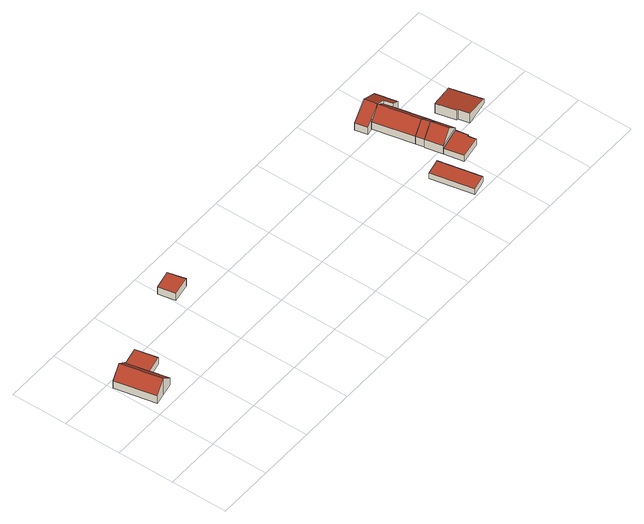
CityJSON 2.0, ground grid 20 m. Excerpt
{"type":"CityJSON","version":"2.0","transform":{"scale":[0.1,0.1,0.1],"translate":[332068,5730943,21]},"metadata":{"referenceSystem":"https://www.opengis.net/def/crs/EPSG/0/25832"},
"CityObjects":{
"building1":{"type":"Building","attributes":{"Geometrietyp2DReferenz":"3000","Gemeindeschluessel":"05170012","function":"31001_1010","roofType":"3100","measuredHeight":6.77},"address":[{"country":"Germany","locality":"Hamminkeln","thoroughfareNumber":"3","thoroughfareName":"Heuweg"}],"geometry":[{"type":"Solid","lod":"2","boundaries":[[[[0,1,2,3]],[[4,5,1,0]],[[6,7,5,4]],[[8,9,7,6]],[[10,11,9,8]],[[12,13,11,10]],[[14,15,13,12]],[[16,17,15,14]],[[3,2,17,16]],[[12,10,8,6,4,0,14]],[[3,16,14,0]],[[1,5,7,9,11,13,15,17,2]]]],"semantics":{"surfaces":[{"type":"WallSurface"},{"type":"RoofSurface"},{"type":"GroundSurface"}],"values":[[0,0,0,0,0,0,0,0,0,1,1,2]]}}]},
"building2":{"type":"Building","attributes":{"Geometrietyp2DReferenz":"3000","Gemeindeschluessel":"05170012","function":"31001_2463","roofType":"1000","measuredHeight":2.69},"address":[{"country":"Germany","locality":"Hamminkeln","thoroughfareNumber":"3","thoroughfareName":"Heuweg"}],"geometry":[{"type":"Solid","lod":"2","boundaries":[[[[18,19,20,21]],[[22,11,19,18]],[[23,9,11,22]],[[24,7,9,23]],[[21,20,7,24]],[[23,22,18,21,24]],[[19,11,9,7,20]]]],"semantics":{"surfaces":[{"type":"WallSurface"},{"type":"RoofSurface"},{"type":"GroundSurface"}],"values":[[0,0,0,0,0,1,2]]}}]},
"building3":{"type":"Building","attributes":{"Geometrietyp2DReferenz":"3000","Gemeindeschluessel":"05170012","function":"31001_2723","roofType":"1000","measuredHeight":3.18},"geometry":[{"type":"Solid","lod":"2","boundaries":[[[[25,26,27,28]],[[29,30,26,25]],[[31,32,30,29]],[[28,27,32,31]],[[29,25,28,31]],[[26,30,32,27]]]],"semantics":{"surfaces":[{"type":"WallSurface"},{"type":"RoofSurface"},{"type":"GroundSurface"}],"values":[[0,0,0,0,1,2]]}}]},
"building4":{"type":"Building","attributes":{"Geometrietyp2DReferenz":"3000","Gemeindeschluessel":"05170012","function":"31001_2723","roofType":"1000","measuredHeight":2.29},"address":[{"country":"Germany","locality":"Hamminkeln","thoroughfareNumber":"1","thoroughfareName":"Heuweg"}],"geometry":[{"type":"Solid","lod":"2","boundaries":[[[[33,34,35,36]],[[37,38,34,33]],[[39,40,38,37]],[[36,35,40,39]],[[37,33,36,39]],[[34,38,40,35]]]],"semantics":{"surfaces":[{"type":"WallSurface"},{"type":"RoofSurface"},{"type":"GroundSurface"}],"values":[[0,0,0,0,1,2]]}}]},
"building5":{"type":"Building","attributes":{"Geometrietyp2DReferenz":"3000","Gemeindeschluessel":"05170012","function":"31001_2723","roofType":"1000","measuredHeight":2.57},"address":[{"country":"Germany","locality":"Hamminkeln","thoroughfareNumber":"1","thoroughfareName":"Heuweg"}],"geometry":[{"type":"Solid","lod":"2","boundaries":[[[[41,42,43,44]],[[45,46,42,41]],[[47,48,46,45]],[[49,50,48,47]],[[51,52,50,49]],[[44,43,52,51]],[[49,47,45,41,44,51]],[[42,46,48,50,52,43]]]],"semantics":{"surfaces":[{"type":"WallSurface"},{"type":"RoofSurface"},{"type":"GroundSurface"}],"values":[[0,0,0,0,0,0,1,2]]}}]},
"building6":{"type":"Building","attributes":{"Geometrietyp2DReferenz":"3000","Gemeindeschluessel":"05170012","function":"31001_2723","roofType":"3100","measuredHeight":7.16},"address":[{"country":"Germany","locality":"Hamminkeln","thoroughfareNumber":"1","thoroughfareName":"Heuweg"}],"geometry":[{"type":"Solid","lod":"2","boundaries":[[[[53,54,55,56]],[[57,58,54,53]],[[59,60,58,57]],[[56,55,60,59]],[[53,61,57]],[[59,62,56]],[[56,62,61,53]],[[57,61,62,59]],[[54,58,60,55]]]],"semantics":{"surfaces":[{"type":"WallSurface"},{"type":"RoofSurface"},{"type":"GroundSurface"}],"values":[[0,0,0,0,0,0,1,1,2]]}}]},
"building7":{"type":"Building","attributes":{"Geometrietyp2DReferenz":"3000","Gemeindeschluessel":"05170012","function":"31001_1010","roofType":"3100","measuredHeight":7.03},"address":[{"country":"Germany","locality":"Hamminkeln","thoroughfareNumber":"1","thoroughfareName":"Heuweg"}],"geometry":[{"type":"Solid","lod":"2","boundaries":[[[[56,63,64,65]],[[59,66,63,56]],[[67,68,66,59]],[[65,64,68,67]],[[56,62,59]],[[67,69,65]],[[65,69,62,56]],[[59,62,69,67]],[[63,66,68,64]]]],"semantics":{"surfaces":[{"type":"WallSurface"},{"type":"RoofSurface"},{"type":"GroundSurface"}],"values":[[0,0,0,0,0,0,1,1,2]]}}]},
"building8":{"type":"Building","attributes":{"Geometrietyp2DReferenz":"3000","Gemeindeschluessel":"05170012","function":"31001_1010","roofType":"3100","measuredHeight":7.02},"address":[{"country":"Germany","locality":"Hamminkeln","thoroughfareNumber":"1","thoroughfareName":"Heuweg"}],"geometry":[{"type":"Solid","lod":"2","boundaries":[[[[67,68,70,69]],[[71,72,68,67]],[[73,74,72,71]],[[75,76,74,73]],[[77,78,76,75]],[[65,64,78,77]],[[69,70,64,65]],[[71,67,69,73]],[[65,77,75,73,69]],[[68,72,74,76,78,64,70]]]],"semantics":{"surfaces":[{"type":"WallSurface"},{"type":"RoofSurface"},{"type":"GroundSurface"}],"values":[[0,0,0,0,0,0,0,1,1,2]]}}]},
"building9":{"type":"Building","attributes":{"Geometrietyp2DReferenz":"3000","Gemeindeschluessel":"05170012","function":"31001_1010","roofType":"3100","measuredHeight":7},"address":[{"country":"Germany","locality":"Hamminkeln","thoroughfareNumber":"1","thoroughfareName":"Heuweg"}],"geometry":[{"type":"Solid","lod":"2","boundaries":[[[[79,80,81,82]],[[83,84,80,79]],[[85,86,84,83]],[[87,88,86,85]],[[89,90,88,87]],[[91,92,90,89]],[[93,94,92,91]],[[95,96,94,93]],[[82,81,96,95]],[[82,95,93,91,89,79]],[[87,85,83,79,89]],[[80,84,86,88,90,92,94,96,81]]]],"semantics":{"surfaces":[{"type":"WallSurface"},{"type":"RoofSurface"},{"type":"GroundSurface"}],"values":[[0,0,0,0,0,0,0,0,0,1,1,2]]}}]},
"building10":{"type":"Building","attributes":{"Geometrietyp2DReferenz":"3000","Gemeindeschluessel":"05170012","function":"31001_2723","roofType":"2100","measuredHeight":4.16},"address":[{"country":"Germany","locality":"Hamminkeln","thoroughfareNumber":"1","thoroughfareName":"Heuweg"}],"geometry":[{"type":"Solid","lod":"2","boundaries":[[[[97,98,99,100]],[[101,102,98,97]],[[103,104,102,101]],[[105,106,104,103]],[[107,108,106,105]],[[100,99,108,107]],[[105,103,101,97,100,107]],[[98,102,104,106,108,99]]]],"semantics":{"surfaces":[{"type":"WallSurface"},{"type":"RoofSurface"},{"type":"GroundSurface"}],"values":[[0,0,0,0,0,0,1,2]]}}]}
},
"vertices":[
[41,386,73],[41,386,5],[0,377,5],[0,377,36],[82,395,36],[82,395,5],[82,394,36],[82,394,5],[99,316,36],[99,316,5],[101,316,35],[101,316,5],[115,250,35],[115,250,5],[72,241,73],[72,241,5],[31,232,36],[31,232,5],
[163,330,32],[163,330,5],[147,408,5],[147,408,32],[101,316,32],[99,316,32],[82,394,32],
[460,524,33],[460,524,2],[394,511,2],[394,511,33],[474,463,33],[474,463,2],[407,450,33],[407,450,2],
[1357,20,25],[1357,20,2],[1326,170,2],[1326,170,25],[1301,8,25],[1301,8,2],[1270,158,25],[1270,158,2],
[1466,158,28],[1466,158,3],[1458,201,3],[1458,201,28],[1461,157,28],[1461,157,3],[1467,129,28],[1467,129,3],[1391,115,28],[1391,115,3],[1376,184,28],[1376,184,3],
[1458,201,38],[1458,201,4],[1444,263,4],[1444,263,38],[1376,184,38],[1376,184,4],[1363,246,38],[1363,246,4],[1417,192,76],[1404,254,76],
[1444,263,6],[1438,292,6],[1438,292,38],[1363,246,6],[1357,275,38],[1357,275,6],[1397,283,76],
[1397,283,6],[1326,416,38],[1326,416,6],[1367,425,76],[1367,425,6],[1407,433,38],[1407,433,6],[1415,401,38],[1415,401,6],
[1368,425,75],[1368,425,5],[1407,433,5],[1407,433,52],[1326,416,50],[1326,416,5],[1302,411,36],[1302,411,5],[1293,455,36],[1293,455,5],[1359,469,75],[1359,469,5],[1426,482,36],[1426,482,5],[1442,406,36],[1442,406,5],[1415,401,52],[1415,401,5],
[1515,238,43],[1515,238,1],[1521,240,1],[1521,240,41],[1499,310,42],[1499,310,1],[1592,329,19],[1592,329,1],[1620,217,19],[1620,217,1],[1530,201,41],[1530,201,1]
]}
